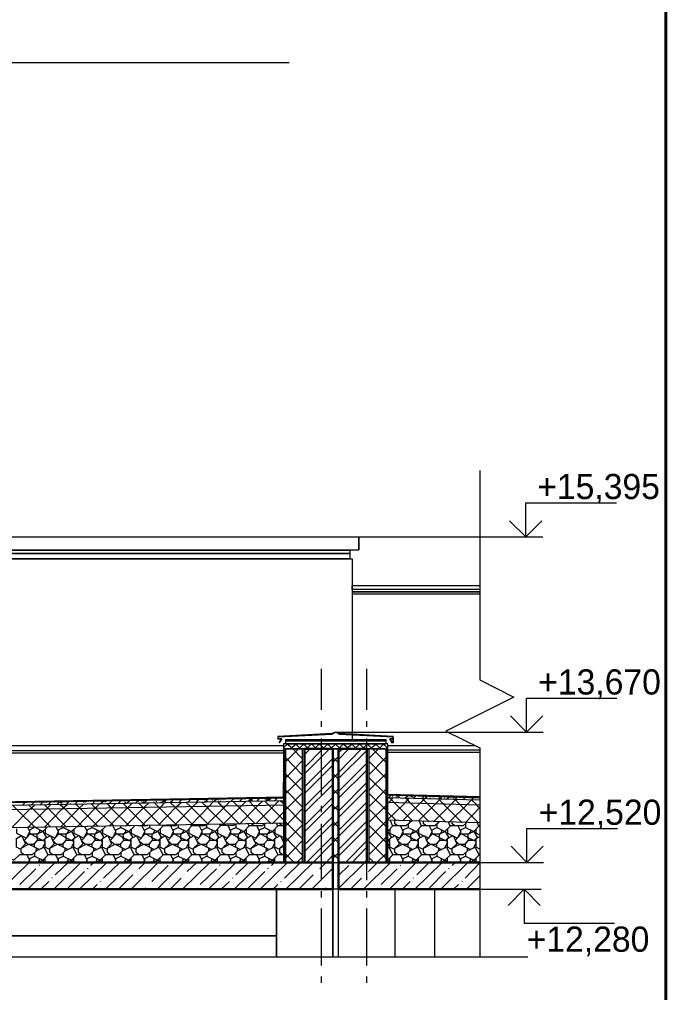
# Model space of a CAD drawing. Header units: millimetres. Extents: x 2294 to 908349, y -83289 to 219220.
# Drawn here: x 898331 to 904237, y 194500 to 203381 of the extents above; entities that cross this region are included whole.
import ezdxf

# ---------------------------------------------------------------- set-up
doc = ezdxf.new("R2010")
doc.units = ezdxf.units.MM
doc.layers.add('PDF _Геометрия', color=7, linetype='Continuous')
doc.layers.add('PDF _Текст', color=7, linetype='Continuous')

msp = doc.modelspace()

# ---------------------------------------------------------------- linework, layer by layer
at = {"layer": 'PDF _Геометрия', "lineweight": 40}
msp.add_lwpolyline([(904230, 218703.7), (904230, 158393.4), (819954.8, 158393.4), (819954.8, 218703.7)], close=True, dxfattribs=at)
at = {"layer": 'PDF _Геометрия', "lineweight": 9}
for points in [[(878638.8, 203057.8), (878568.9, 202987.9), (900793.9, 202987.9)], [(902971, 194821.8), (886249.7, 194821.8), (886096.7, 194511.4), (885786.3, 195132.2), (885628.9, 194821.8), (868588.5, 194821.8), (868588.5, 196990.1), (868278.2, 197147.5), (868898.9, 197453.5), (868588.5, 197610.8), (868588.5, 199779.1)], [(902533.8, 199263.3), (902533.8, 197352.9), (902844.2, 197195.5), (902223.4, 196885.2), (902533.8, 196732.2), (902533.8, 194821.8)], [(901038.7, 198660), (902704.3, 198660), (902953.5, 198660), (902953.5, 198970.4), (903779.7, 198970.4)], [(888789.6, 198660), (901427.8, 198660)], [(888789.6, 198542), (901427.8, 198542), (901427.8, 198660), (901427.8, 198542)], [(902796.1, 198660), (903106.5, 198660)], [(889204.9, 198537.6), (888789.6, 198537.6), (901344.8, 198537.6), (901344.8, 198507), (888789.6, 198507), (901344.8, 198507), (901344.8, 198458.9), (888789.6, 198458.9), (901366.6, 198458.9), (901366.6, 196854.6), (901366.6, 196806.5)], [(890756.8, 198537.6), (900759, 198537.6)], [(902533.8, 198179.1), (901366.6, 198179.1), (901366.6, 198214.1), (901926.2, 198214.1), (902533.8, 198214.1)], [(901366.6, 198179.1), (901366.6, 198157.3)], [(902533.8, 198135.4), (901366.6, 198135.4)], [(901086.8, 197081.9), (901086.8, 197453.5)], [(901502.1, 197081.9), (901502.1, 197453.5)], [(901218, 196876.4), (902512, 196876.4), (902957.9, 196876.4), (902957.9, 197186.8), (903784.1, 197186.8)], [(901086.8, 196924.5), (901086.8, 196977)], [(901502.1, 196924.5), (901502.1, 196977)], [(902800.5, 196876.4), (903110.9, 196876.4)], [(901677, 196797.7), (900759, 196797.7)], [(901677, 196793.4), (900759, 196793.4)], [(901086.8, 196303.7), (901086.8, 196819.6)], [(901742.6, 196832.7), (901742.6, 196815.2), (901742.6, 196780.2), (901742.6, 196837.1), (901366.6, 196854.6)], [(901502.1, 196303.7), (901502.1, 196819.6)], [(888789.6, 196754), (900741.5, 196754), (900741.5, 196723.4)], [(888789.6, 196710.3), (900741.5, 196710.3)], [(900759, 196723.4), (900759, 195687.3)], [(900912, 196723.4), (900912, 195687.3)], [(901524, 195687.3), (901524, 196723.4)], [(901677, 195687.3), (901677, 196723.4)], [(901685.7, 195687.3), (901685.7, 196723.4)], [(901690.1, 195687.3), (901690.1, 196723.4)], [(901694.5, 196723.4), (901694.5, 196754), (902494.5, 196754)], [(901694.5, 196714.7), (902533.8, 196714.7)], [(888789.6, 196688.4), (900741.5, 196688.4)], [(901694.5, 196692.8), (902533.8, 196692.8)], [(900741.5, 196281.9), (900741.5, 196417.4)], [(902533.8, 196286.3), (901685.7, 196308.1), (901685.7, 196303.7), (901685.7, 196277.5), (901685.7, 196233.8), (901685.7, 196072), (901685.7, 195687.3), (902533.8, 195687.3)], [(901086.8, 196146.4), (901086.8, 196203.2)], [(901502.1, 196146.4), (901502.1, 196203.2)], [(901086.8, 195525.6), (901086.8, 196041.4)], [(901502.1, 195525.6), (901502.1, 196041.4)], [(902280.3, 195687.3), (902800.5, 195687.3), (902962.2, 195687.3), (902962.2, 195997.7), (903788.5, 195997.7)], [(901191.7, 195687.3), (901191.7, 195442.5)], [(902804.9, 195687.3), (903115.2, 195687.3)], [(901244.2, 194821.8), (901244.2, 195442.5), (901191.7, 195442.5), (901191.7, 194821.8), (901191.7, 195481.9)], [(900675.9, 195442.5), (900675.9, 194821.8), (900675.9, 195018.5), (895045.3, 195018.5), (895045.3, 194821.8), (895045.3, 195442.5)], [(901086.8, 195368.2), (901086.8, 195425.1)], [(901760.1, 194821.8), (901760.1, 195442.5), (901244.2, 195442.5)], [(901502.1, 195368.2), (901502.1, 195425.1)], [(902122.9, 194821.8), (902122.9, 195442.5)], [(902275.9, 195442.5), (902765.5, 195442.5), (902936, 195442.5), (902936, 195132.2), (903762.2, 195132.2)], [(902783, 195442.5), (903093.4, 195442.5)], [(901086.8, 194747.5), (901086.8, 195267.7)], [(901502.1, 194747.5), (901502.1, 195267.7)], [(901086.8, 194590.1), (901086.8, 194646.9)], [(901502.1, 194590.1), (901502.1, 194646.9)]]:
    msp.add_lwpolyline(points, dxfattribs=at)
at = {"layer": 'PDF _Геометрия', "lineweight": 18}
for points in [[(902804.9, 198804.3), (902953.5, 198660), (903097.8, 198804.3)], [(902813.6, 197025), (902957.9, 196876.4), (903106.5, 197025)], [(902818, 195836), (902962.2, 195687.3), (903110.9, 195836)], [(903084.6, 195293.9), (902936, 195442.5), (902791.7, 195293.9)]]:
    msp.add_lwpolyline(points, dxfattribs=at)
at = {"layer": 'PDF _Геометрия', "lineweight": 9}
for points in [[(901366.6, 198157.3), (902533.8, 198157.3)], [(900759, 196771.5), (901677, 196771.5), (901677, 196793.4), (901677, 196797.7), (901677, 196806.5), (900759, 196806.5), (900759, 196797.7), (900759, 196793.4)], [(901733.8, 196789), (901733.8, 196784.6), (901742.6, 196780.2)], [(900741.5, 196723.4), (901694.5, 196723.4), (901694.5, 196771.5), (900741.5, 196771.5)], [(900933.8, 195687.3), (900933.8, 196723.4), (900912, 196723.4), (900759, 196723.4), (900745.8, 196723.4), (900741.5, 196723.4), (900741.5, 195687.3), (900745.8, 195687.3), (900759, 195687.3), (900912, 195687.3)], [(900745.8, 195687.3), (900745.8, 196723.4)], [(901244.2, 195687.3), (901244.2, 196723.4), (901191.7, 196723.4), (901191.7, 195687.3)], [(901694.5, 195687.3), (901694.5, 196723.4), (901690.1, 196723.4), (901685.7, 196723.4), (901677, 196723.4), (901524, 196723.4), (901502.1, 196723.4), (901502.1, 195687.3), (901524, 195687.3), (901677, 195687.3), (901685.7, 195687.3), (901690.1, 195687.3)], [(882459.6, 195687.3), (900759, 195687.3), (900759, 196045.8), (900759, 196211.9), (900759, 196251.3), (900759, 196277.5), (900759, 196281.9), (894774.3, 196181.3), (893213.6, 196155.1), (882459.6, 196155.1), (882459.6, 196150.7), (882459.6, 196124.5), (882459.6, 196080.8), (882459.6, 195919)], [(895045.3, 195018.5), (900675.9, 195018.5), (900675.9, 195442.5), (895045.3, 195442.5)]]:
    msp.add_lwpolyline(points, close=True, dxfattribs=at)
at = {"layer": 'PDF _Геометрия', "lineweight": 20}
for points in [[(900689, 196815.2), (900724, 196815.2), (900702.1, 196780.2), (900724, 196815.2), (900693.4, 196815.2), (900693.4, 196832.7), (901183, 196858.9), (901218, 196876.4), (901253, 196858.9), (901742.6, 196832.7), (901742.6, 196815.2), (901712, 196815.2), (901733.8, 196780.2), (901712, 196815.2), (901742.6, 196815.2), (901742.6, 196837.1), (901253, 196863.3), (901218, 196876.4), (901183, 196863.3), (900689, 196837.1)], [(894774.3, 196177), (900759, 196277.5), (894774.3, 196177), (893213.6, 196150.7), (882459.6, 196150.7), (893213.6, 196150.7)]]:
    msp.add_lwpolyline(points, close=True, dxfattribs=at)
at = {"layer": 'PDF _Геометрия', "color": 250, "lineweight": 9, "true_color": 0x1d1d1d}
for points in [[(900719.6, 196810.8), (900724, 196815.2)], [(900745.8, 196837.1), (900745.8, 196837.1)], [(900868.3, 196841.4), (900872.6, 196845.8)], [(900929.5, 196845.8), (900933.8, 196850.2)], [(901056.2, 196854.6), (901056.2, 196854.6)], [(901117.4, 196854.6), (901121.8, 196858.9)], [(901244.2, 196863.3), (901244.2, 196863.3)], [(901296.7, 196858.9), (901296.7, 196858.9)], [(901406, 196850.2), (901410.3, 196854.6)], [(901462.8, 196850.2), (901467.2, 196850.2)], [(901576.4, 196841.4), (901576.4, 196845.8)], [(901633.3, 196841.4), (901633.3, 196841.4)], [(901716.3, 196806.5), (901716.3, 196806.5)], [(901725.1, 196815.2), (901725.1, 196815.2)], [(901742.6, 196832.7), (901742.6, 196832.7)], [(900741.5, 196732.2), (900780.8, 196771.5)], [(900750.2, 196723.4), (900741.5, 196736.5)], [(900759, 196605.4), (900877, 196723.4), (900929.5, 196771.5)], [(900912, 196636), (900824.5, 196723.4), (900772.1, 196771.5)], [(900802.7, 196723.4), (900855.1, 196771.5)], [(900898.9, 196723.4), (900846.4, 196771.5)], [(900973.2, 196723.4), (900920.7, 196771.5)], [(900933.8, 196552.9), (901099.9, 196723.4)], [(900933.8, 196671), (900981.9, 196723.4)], [(900933.8, 196496.1), (901161.1, 196723.4)], [(900946.9, 196723.4), (900999.4, 196771.5)], [(901043.1, 196723.4), (900995, 196771.5)], [(901021.3, 196723.4), (901073.7, 196771.5)], [(901117.4, 196723.4), (901065, 196771.5)], [(901095.6, 196723.4), (901148, 196771.5)], [(901191.7, 196723.4), (901139.3, 196771.5)], [(901169.9, 196723.4), (901218, 196771.5)], [(901261.7, 196723.4), (901213.6, 196771.5)], [(901239.8, 196723.4), (901292.3, 196771.5)], [(901244.2, 196627.2), (901336, 196723.4), (901283.6, 196771.5)], [(901244.2, 196688.4), (901279.2, 196723.4)], [(901244.2, 196509.2), (901454, 196723.4)], [(901244.2, 196452.4), (901502.1, 196710.3)], [(901314.2, 196723.4), (901366.6, 196771.5)], [(901410.3, 196723.4), (901357.9, 196771.5)], [(901388.5, 196723.4), (901436.6, 196771.5)], [(901484.6, 196723.4), (901432.2, 196771.5)], [(901458.4, 196723.4), (901510.9, 196771.5)], [(901677, 196601), (901554.6, 196723.4), (901502.1, 196771.5)], [(901524, 196640.4), (901607, 196723.4), (901659.5, 196771.5)], [(901532.7, 196723.4), (901585.2, 196771.5)], [(901628.9, 196723.4), (901576.4, 196771.5)], [(901694.5, 196727.8), (901650.8, 196771.5)], [(901677, 196723.4), (901694.5, 196740.9)], [(900912, 196487.3), (900759, 196644.7)], [(900759, 196456.7), (900912, 196614.1)], [(900933.8, 196378.1), (901191.7, 196636)], [(901191.7, 196601), (901244.2, 196653.5)], [(901244.2, 196596.6), (901191.7, 196649.1)], [(901524, 196491.7), (901677, 196649.1)], [(901677, 196452.4), (901524, 196609.7)], [(900933.8, 196316.9), (901191.7, 196574.8)], [(901244.2, 196334.3), (901502.1, 196592.3)], [(901244.2, 196273.1), (901502.1, 196531.1)], [(900912, 196343.1), (900759, 196496.1)], [(900759, 196312.5), (900912, 196465.5)], [(900933.8, 196198.8), (901191.7, 196456.7)], [(901191.7, 196452.4), (901244.2, 196504.8)], [(901244.2, 196448), (901191.7, 196500.5)], [(901524, 196347.5), (901677, 196500.5)], [(901677, 196308.1), (901524, 196461.1)], [(900912, 196194.4), (900759, 196351.8)], [(900933.8, 196142), (901191.7, 196399.9)], [(901191.7, 196308.1), (901244.2, 196360.6)], [(901244.2, 196303.7), (901191.7, 196356.2)], [(901244.2, 196155.1), (901502.1, 196417.4)], [(901244.2, 196098.3), (901502.1, 196356.2)], [(901524, 196198.8), (901677, 196356.2)], [(899390.7, 196229.4), (899416.9, 196255.7)], [(899469.3, 196229.4), (899495.6, 196255.7)], [(899626.7, 196233.8), (899653, 196255.7)], [(899674.8, 196255.7), (899679.2, 196260)], [(899910.9, 196032.7), (899749.1, 196194.4), (899705.4, 196233.8), (899731.6, 196255.7)], [(899771, 196260), (899771, 196255.7)], [(899784.1, 196233.8), (899810.3, 196260)], [(899867.2, 196238.2), (899889, 196260)], [(899893.4, 196028.3), (900059.5, 196198.8), (900103.2, 196242.5), (900129.5, 196264.4)], [(899945.9, 196238.2), (899967.7, 196264.4)], [(900024.5, 196238.2), (900050.8, 196264.4)], [(900090.1, 196260), (900094.5, 196260)], [(900142.6, 196260), (900146.9, 196260)], [(900203.8, 196264.4), (900208.1, 196268.8)], [(900260.6, 196242.5), (900286.8, 196268.8)], [(900269.3, 196268.8), (900269.3, 196268.8)], [(900339.3, 196242.5), (900361.1, 196264.4)], [(900418, 196246.9), (900444.2, 196273.1)], [(900501, 196246.9), (900522.9, 196273.1)], [(900571, 196268.8), (900575.4, 196268.8)], [(900579.7, 196246.9), (900601.6, 196273.1)], [(900610.3, 196260), (900614.7, 196264.4)], [(900623.4, 196273.1), (900623.4, 196264.4), (900614.7, 196264.4), (900619.1, 196273.1)], [(900619.1, 196264.4), (900623.4, 196264.4)], [(900658.4, 196251.3), (900684.6, 196273.1)], [(900667.2, 196268.8), (900671.5, 196273.1)], [(900671.5, 196264.4), (900671.5, 196264.4)], [(900706.5, 196273.1), (900706.5, 196277.5)], [(900737.1, 196251.3), (900759, 196273.1)], [(900759, 196168.2), (900912, 196321.2)], [(900933.8, 196024), (901191.7, 196281.9)], [(901677, 196163.8), (901524, 196316.9)], [(901685.7, 196220.7), (901703.2, 196233.8), (901742.6, 196277.5)], [(901685.7, 196072), (901847.5, 196229.4), (901886.8, 196273.1)], [(901698.9, 196277.5), (901720.7, 196299.4)], [(901921.8, 196063.3), (901751.3, 196233.8), (901707.6, 196277.5)], [(901729.5, 196277.5), (901729.5, 196277.5)], [(901733.8, 196290.6), (901738.2, 196295)], [(901768.8, 196295), (901768.8, 196290.6)], [(901773.2, 196273.1), (901795, 196299.4)], [(901795, 196286.3), (901799.4, 196286.3)], [(901825.6, 196067.7), (901987.4, 196229.4), (902026.7, 196268.8)], [(901847.5, 196273.1), (901873.7, 196295)], [(902070.4, 196058.9), (901899.9, 196229.4), (901860.6, 196273.1)], [(901926.2, 196268.8), (901948, 196295)], [(901969.9, 196063.3), (902131.6, 196225.1), (902171, 196264.4)], [(902000.5, 196268.8), (902026.7, 196295)], [(902223.4, 196054.6), (902052.9, 196225.1), (902009.2, 196268.8)], [(902013.6, 196268.8), (902018, 196273.1)], [(902083.6, 196273.1), (902083.6, 196277.5)], [(902096.7, 196290.6), (902101, 196290.6)], [(902109.8, 196058.9), (902271.5, 196220.7), (902310.9, 196260), (902310.9, 196264.4), (902306.5, 196260), (902328.4, 196286.3)], [(902109.8, 196281.9), (902114.2, 196286.3)], [(902140.4, 196268.8), (902144.8, 196268.8)], [(902153.5, 196264.4), (902175.4, 196290.6)], [(902372.1, 196050.2), (902201.6, 196220.7), (902157.9, 196264.4)], [(902210.3, 196277.5), (902214.7, 196277.5)], [(902227.8, 196264.4), (902254, 196286.3)], [(902254, 196054.6), (902415.8, 196216.3), (902455.1, 196255.7), (902481.4, 196281.9)], [(902293.4, 196277.5), (902297.8, 196273.1)], [(902520.7, 196050.2), (902350.2, 196216.3), (902310.9, 196260)], [(902380.8, 196260), (902402.7, 196281.9)], [(902389.6, 196260), (902393.9, 196264.4)], [(902533.8, 196181.3), (902503.2, 196216.3), (902459.5, 196255.7)], [(902485.7, 196273.1), (902490.1, 196277.5)], [(902533.8, 196255.7), (902533.8, 196255.7)], [(898258.4, 196002.1), (898424.5, 196172.6), (898468.3, 196211.9)], [(898581.9, 196006.5), (898542.6, 195971.5), (898472.6, 196006.5), (898310.9, 196168.2), (898271.5, 196207.6)], [(898302.1, 195993.4), (898302.1, 195954), (898393.9, 195910.3), (898424.5, 195971.5), (898407.1, 196006.5), (898573.2, 196172.6), (898616.9, 196216.3)], [(898359, 196211.9), (898385.2, 196238.2)], [(898385.2, 196233.8), (898385.2, 196233.8)], [(898616.9, 196010.8), (898455.1, 196172.6), (898415.8, 196211.9)], [(898437.7, 196211.9), (898463.9, 196238.2)], [(898455.1, 196211.9), (898459.5, 196211.9)], [(898516.3, 196211.9), (898542.6, 196238.2)], [(898551.3, 196225.1), (898551.3, 196225.1)], [(898555.7, 196006.5), (898721.8, 196177), (898765.5, 196216.3)], [(898761.2, 196010.8), (898599.4, 196172.6), (898555.7, 196216.3)], [(898599.4, 196216.3), (898621.3, 196242.5)], [(898643.1, 196238.2), (898647.5, 196238.2)], [(898665, 196225.1), (898665, 196225.1)], [(898678.1, 196216.3), (898700, 196242.5)], [(898905.4, 196015.2), (898743.7, 196177), (898700, 196216.3)], [(898704.3, 196010.8), (898870.4, 196177), (898914.2, 196220.7)], [(898761.2, 196220.7), (898783, 196242.5)], [(898769.9, 196242.5), (898774.3, 196242.5)], [(898796.1, 196225.1), (898800.5, 196225.1)], [(898835.5, 196220.7), (898861.7, 196242.5)], [(899049.7, 196015.2), (898887.9, 196177), (898844.2, 196220.7)], [(898853, 196010.8), (899019.1, 196181.3), (899062.8, 196225.1)], [(898914.2, 196238.2), (898918.5, 196238.2)], [(898914.2, 196220.7), (898914.2, 196220.7)], [(898927.3, 196233.8), (898931.6, 196238.2)], [(898957.9, 196242.5), (898962.2, 196246.9)], [(898979.7, 196220.7), (898979.7, 196220.7)], [(898979.7, 196220.7), (898979.7, 196220.7)], [(899193.9, 196019.6), (899027.8, 196181.3), (898988.5, 196220.7)], [(898992.8, 196220.7), (899019.1, 196246.9)], [(899001.6, 196015.2), (899167.7, 196181.3), (899211.4, 196225.1)], [(899019.1, 196229.4), (899019.1, 196229.4)], [(899071.5, 196225.1), (899097.8, 196246.9)], [(899110.9, 196238.2), (899115.3, 196242.5)], [(899333.8, 196019.6), (899172.1, 196181.3), (899132.7, 196225.1)], [(899150.2, 196225.1), (899176.5, 196251.3)], [(899150.2, 196019.6), (899316.3, 196185.7), (899478.1, 196024)], [(899233.3, 196225.1), (899255.1, 196251.3)], [(899277, 196225.1), (899316.3, 196185.7), (899360.1, 196229.4)], [(899285.7, 196225.1), (899298.9, 196238.2), (899298.9, 196225.1)], [(899298.9, 196019.6), (899465, 196190.1), (899508.7, 196229.4)], [(899312, 196225.1), (899333.8, 196251.3)], [(899320.7, 196251.3), (899325.1, 196246.9)], [(899351.3, 195993.4), (899351.3, 195954), (899443.1, 195910.3), (899473.7, 195971.5), (899447.5, 196024), (899613.6, 196190.1), (899657.3, 196233.8)], [(899373.2, 196233.8), (899377.5, 196233.8)], [(899403.8, 196246.9), (899408.1, 196242.5)], [(899416.9, 196246.9), (899421.3, 196246.9)], [(899622.4, 196024), (899460.6, 196190.1), (899421.3, 196229.4)], [(899443.1, 196242.5), (899447.5, 196242.5)], [(899486.8, 196229.4), (899486.8, 196229.4)], [(899517.4, 196242.5), (899517.4, 196242.5)], [(899517.4, 196024), (899517.4, 196006.5), (899591.8, 195971.5), (899644.2, 196024), (899762.2, 196024), (899766.6, 196028.3), (899604.9, 196190.1), (899565.5, 196229.4)], [(899556.8, 196242.5), (899561.2, 196242.5)], [(899578.6, 196242.5), (899583, 196246.9)], [(899596.1, 196024), (899762.2, 196194.4), (899806, 196233.8)], [(899613.6, 196238.2), (899618, 196238.2)], [(899661.7, 196242.5), (899666.1, 196238.2)], [(899714.2, 196233.8), (899714.2, 196233.8)], [(899744.8, 196028.3), (899910.9, 196194.4), (899954.6, 196238.2)], [(900055.1, 196032.7), (899893.4, 196194.4), (899849.7, 196238.2)], [(899976.5, 196246.9), (899976.5, 196246.9)], [(900199.4, 196037.1), (900033.3, 196198.8), (899993.9, 196238.2)], [(900020.2, 196251.3), (900024.5, 196251.3)], [(900299.9, 196037.1), (900286.8, 196024), (900168.8, 196024), (900116.3, 195971.5), (900042, 196006.5), (900042, 196032.7), (900208.1, 196198.8), (900251.9, 196242.5)], [(900046.4, 196246.9), (900050.8, 196246.9)], [(900138.2, 196242.5), (900177.5, 196198.8), (900339.3, 196037.1), (900505.4, 196207.6), (900549.1, 196246.9)], [(900160.1, 196251.3), (900164.4, 196246.9)], [(900190.7, 196251.3), (900190.7, 196251.3)], [(900203.8, 196024), (900190.7, 196037.1), (900356.8, 196203.2), (900400.5, 196246.9)], [(900483.6, 196041.4), (900321.8, 196203.2), (900282.5, 196242.5)], [(900627.8, 196041.4), (900466.1, 196203.2), (900426.7, 196246.9)], [(900487.9, 196041.4), (900654, 196207.6), (900697.8, 196251.3)], [(900505.4, 196251.3), (900509.8, 196251.3)], [(900518.5, 196251.3), (900518.5, 196251.3)], [(900912, 195905.9), (900759, 196058.9), (900610.3, 196207.6), (900571, 196246.9)], [(900636.6, 196041.4), (900759, 196163.8)], [(900759, 196207.6), (900754.6, 196211.9), (900710.9, 196251.3)], [(900912, 196050.2), (900759, 196203.2)], [(900759, 196019.6), (900912, 196177)], [(900763.3, 195442.5), (901012.5, 195687.3), (901191.7, 195871), (901244.2, 195923.4), (901502.1, 196181.3)], [(900933.8, 195967.1), (901191.7, 196225.1)], [(901191.7, 196163.8), (901244.2, 196211.9)], [(901244.2, 196159.5), (901191.7, 196207.6)], [(901244.2, 195980.2), (901502.1, 196238.2)], [(901524, 196054.6), (901677, 196207.6)], [(901677, 196015.2), (901524, 196172.6)], [(902398.3, 196050.2), (902533.8, 196190.1)], [(900933.8, 195849.1), (901191.7, 196107)], [(901773.2, 196067.7), (901685.7, 196150.7)], [(898512, 195984.6), (898512, 195967.1), (898494.5, 195945.3), (898433.3, 195945.3), (898424.5, 195954), (898424.5, 195984.6), (898463.9, 196006.5)], [(898564.4, 195993.4), (898564.4, 195954), (898656.2, 195910.3), (898686.8, 195971.5), (898665, 196010.8)], [(898774.3, 195984.6), (898774.3, 195967.1), (898756.8, 195945.3), (898695.6, 195945.3), (898686.8, 195954), (898686.8, 195984.6), (898730.6, 196006.5), (898730.6, 196010.8)], [(898730.6, 196006.5), (898804.9, 195971.5), (898848.6, 196010.8)], [(898826.7, 195993.4), (898826.7, 195954), (898918.5, 195910.3), (898949.1, 195971.5), (898927.3, 196015.2)], [(899036.6, 195984.6), (899036.6, 195967.1), (899019.1, 195945.3), (898957.9, 195945.3), (898949.1, 195954), (898949.1, 195984.6), (898992.8, 196006.5), (898992.8, 196015.2)], [(898992.8, 196006.5), (899067.2, 195971.5), (899115.3, 196015.2)], [(899089, 195993.4), (899089, 195954), (899180.8, 195910.3), (899211.4, 195971.5), (899185.2, 196019.6)], [(899298.9, 195984.6), (899298.9, 195967.1), (899281.4, 195945.3), (899220.2, 195945.3), (899211.4, 195954), (899211.4, 195984.6), (899255.1, 196006.5), (899255.1, 196019.6)], [(899255.1, 196006.5), (899329.5, 195971.5), (899381.9, 196019.6)], [(899377.5, 196019.6), (899377.5, 196019.6)], [(899412.5, 196024), (899499.9, 196024)], [(899416.9, 196024), (899416.9, 196024)], [(899561.2, 195984.6), (899561.2, 195967.1), (899543.7, 195945.3), (899482.5, 195945.3), (899473.7, 195954), (899473.7, 195984.6), (899517.4, 196006.5)], [(899499.9, 196024), (899499.9, 196024)], [(899613.6, 195993.4), (899613.6, 195954), (899705.4, 195910.3), (899736, 195971.5), (899709.8, 196024)], [(899639.8, 196019.6), (899639.8, 196024)], [(899679.2, 196024), (899674.8, 196028.3)], [(899823.4, 195984.6), (899823.4, 195967.1), (899806, 195945.3), (899744.8, 195945.3), (899736, 195954), (899736, 195984.6), (899779.7, 196006.5)], [(899779.7, 196028.3), (899779.7, 196006.5), (899854, 195971.5), (899906.5, 196024), (900024.5, 196024), (900033.3, 196032.7)], [(899875.9, 195993.4), (899875.9, 195954), (899967.7, 195910.3), (899998.3, 195971.5), (899972.1, 196024)], [(899902.1, 196019.6), (899897.8, 196028.3)], [(899941.5, 196024), (899932.7, 196032.7)], [(900085.7, 195984.6), (900085.7, 195967.1), (900068.3, 195945.3), (900007.1, 195945.3), (899998.3, 195954), (899998.3, 195984.6), (900042, 196006.5)], [(900138.2, 195993.4), (900138.2, 195954), (900230, 195910.3), (900260.6, 195971.5), (900234.4, 196024)], [(900164.4, 196019.6), (900160.1, 196032.7)], [(900348, 195984.6), (900348, 195967.1), (900330.5, 195945.3), (900269.3, 195945.3), (900260.6, 195954), (900260.6, 195984.6), (900304.3, 196006.5)], [(900304.3, 196037.1), (900304.3, 196006.5), (900378.6, 195971.5), (900431.1, 196024), (900549.1, 196024), (900566.6, 196041.4), (900566.6, 196006.5), (900640.9, 195971.5), (900693.4, 196024), (900759, 196024)], [(900400.5, 195993.4), (900400.5, 195954), (900492.3, 195910.3), (900522.9, 195971.5), (900496.7, 196024)], [(900426.7, 196019.6), (900418, 196037.1)], [(900466.1, 196024), (900448.6, 196041.4)], [(900610.3, 195984.6), (900610.3, 195967.1), (900592.8, 195945.3), (900531.6, 195945.3), (900522.9, 195954), (900522.9, 195984.6), (900566.6, 196006.5)], [(900662.8, 195993.4), (900662.8, 195954), (900754.6, 195910.3), (900759, 195919)], [(900689, 196019.6), (900680.3, 196041.4)], [(900728.4, 196024), (900706.5, 196041.4), (900706.5, 196045.8)], [(900759, 195875.3), (900912, 196028.3)], [(900933.8, 195787.9), (901191.7, 196045.8)], [(901191.7, 196015.2), (901244.2, 196067.7)], [(901244.2, 196010.8), (901191.7, 196063.3)], [(901244.2, 195805.4), (901502.1, 196063.3)], [(901244.2, 195744.2), (901502.1, 196002.1)], [(901524, 195910.3), (901677, 196063.3)], [(901677, 195871), (901524, 196024)], [(901690.1, 195822.9), (901712, 195866.6), (901703.2, 195888.4), (901685.7, 195888.4), (901694.5, 195888.4), (901725.1, 195919), (901694.5, 195971.5), (901685.7, 195971.5), (901690.1, 195971.5), (901742.6, 196024), (901860.6, 196024), (901895.6, 196054.6), (901895.6, 196063.3)], [(901712, 195993.4), (901712, 195954), (901803.8, 195910.3), (901834.4, 195971.5), (901808.1, 196024)], [(901738.2, 196019.6), (901716.3, 196067.7)], [(901777.5, 196024), (901755.7, 196041.4), (901755.7, 196067.7)], [(901921.8, 195984.6), (901921.8, 195967.1), (901904.3, 195945.3), (901843.1, 195945.3), (901834.4, 195954), (901834.4, 195984.6), (901878.1, 196006.5)], [(901878.1, 196041.4), (901878.1, 196006.5), (901952.4, 195971.5), (902004.9, 196024), (902122.9, 196024), (902157.9, 196054.6), (902157.9, 196058.9)], [(901891.2, 196054.6), (901913.1, 196063.3)], [(901974.3, 195993.4), (901974.3, 195954), (902066.1, 195910.3), (902096.7, 195971.5), (902070.4, 196024)], [(902000.5, 196019.6), (901983, 196063.3)], [(902039.8, 196024), (902018, 196041.4), (902018, 196063.3)], [(902184.1, 195984.6), (902184.1, 195967.1), (902166.6, 195945.3), (902105.4, 195945.3), (902096.7, 195954), (902096.7, 195984.6), (902140.4, 196006.5)], [(902140.4, 196041.4), (902140.4, 196006.5), (902214.7, 195971.5), (902267.2, 196024), (902385.2, 196024), (902411.4, 196050.2)], [(902153.5, 196054.6), (902162.2, 196058.9)], [(902236.6, 195993.4), (902236.6, 195954), (902328.4, 195910.3), (902359, 195971.5), (902332.7, 196024)], [(902262.8, 196019.6), (902245.3, 196054.6)], [(902302.1, 196024), (902280.3, 196041.4), (902280.3, 196054.6)], [(902446.4, 195984.6), (902446.4, 195967.1), (902428.9, 195945.3), (902367.7, 195945.3), (902359, 195954), (902359, 195984.6), (902402.7, 196006.5)], [(902402.7, 196041.4), (902402.7, 196006.5), (902477, 195971.5), (902529.5, 196024), (902533.8, 196024)], [(902533.8, 195936.5), (902498.8, 195954), (902498.8, 195993.4)], [(902525.1, 196019.6), (902512, 196050.2)], [(899438.7, 195857.8), (899386.3, 195809.8), (899351.3, 195827.2), (899351.3, 195905.9), (899399.4, 195932.2), (899434.4, 195857.8)], [(900759, 195866.6), (900732.7, 195888.4), (900759, 195914.7), (900912, 195757.3)], [(900951.3, 195687.3), (901191.7, 195927.8)], [(901244.2, 195866.6), (901191.7, 195919)], [(901524, 195761.7), (901677, 195919)], [(902533.8, 195809.8), (902498.8, 195827.2), (902498.8, 195905.9), (902533.8, 195923.4)], [(898206, 195779.2), (898206, 195744.2), (898280.3, 195709.2), (898332.7, 195761.7), (898450.8, 195761.7), (898485.7, 195792.3), (898485.7, 195822.9)], [(898367.7, 195761.7), (898345.9, 195779.2), (898345.9, 195818.5), (898415.8, 195853.5), (898512, 195805.4)], [(898468.3, 195827.2), (898468.3, 195862.2)], [(898468.3, 195779.2), (898468.3, 195744.2), (898542.6, 195709.2), (898595, 195761.7), (898713.1, 195761.7), (898748, 195792.3), (898748, 195822.9)], [(898481.4, 195792.3), (898555.7, 195827.2), (898590.7, 195757.3)], [(898542.6, 195822.9), (898564.4, 195866.6), (898555.7, 195888.4), (898494.5, 195888.4)], [(898630, 195761.7), (898608.1, 195779.2), (898608.1, 195818.5), (898678.1, 195853.5), (898774.3, 195805.4)], [(898730.6, 195827.2), (898730.6, 195862.2)], [(898730.6, 195779.2), (898730.6, 195744.2), (898804.9, 195709.2), (898857.3, 195761.7), (898975.4, 195761.7), (899010.3, 195792.3), (899010.3, 195822.9)], [(898743.7, 195792.3), (898818, 195827.2), (898853, 195757.3)], [(898804.9, 195822.9), (898826.7, 195866.6), (898818, 195888.4), (898756.8, 195888.4)], [(898892.3, 195761.7), (898870.4, 195779.2), (898870.4, 195818.5), (898940.4, 195853.5), (899036.6, 195805.4)], [(898992.8, 195827.2), (898992.8, 195862.2)], [(898992.8, 195779.2), (898992.8, 195744.2), (899067.2, 195709.2), (899119.6, 195761.7), (899237.7, 195761.7), (899272.6, 195792.3), (899272.6, 195822.9)], [(899006, 195792.3), (899080.3, 195827.2), (899115.3, 195757.3)], [(899067.2, 195822.9), (899089, 195866.6), (899080.3, 195888.4), (899019.1, 195888.4)], [(899154.6, 195761.7), (899132.7, 195779.2), (899132.7, 195818.5), (899202.7, 195853.5), (899298.9, 195805.4)], [(899255.1, 195827.2), (899255.1, 195862.2)], [(899255.1, 195779.2), (899255.1, 195744.2), (899329.5, 195709.2), (899381.9, 195761.7), (899499.9, 195761.7), (899534.9, 195792.3), (899534.9, 195822.9)], [(899268.3, 195792.3), (899342.6, 195827.2), (899377.5, 195757.3)], [(899329.5, 195822.9), (899351.3, 195866.6), (899342.6, 195888.4), (899281.4, 195888.4)], [(899416.9, 195761.7), (899395, 195779.2), (899395, 195818.5), (899465, 195853.5), (899561.2, 195805.4)], [(899517.4, 195827.2), (899517.4, 195862.2)], [(899517.4, 195779.2), (899517.4, 195744.2), (899591.8, 195709.2), (899644.2, 195761.7), (899762.2, 195761.7), (899797.2, 195792.3), (899797.2, 195822.9)], [(899530.6, 195792.3), (899604.9, 195827.2), (899639.8, 195757.3)], [(899591.8, 195822.9), (899613.6, 195866.6), (899604.9, 195888.4), (899543.7, 195888.4)], [(899679.2, 195761.7), (899657.3, 195779.2), (899657.3, 195818.5), (899727.3, 195853.5), (899823.4, 195805.4)], [(899779.7, 195827.2), (899779.7, 195862.2)], [(899779.7, 195779.2), (899779.7, 195744.2), (899854, 195709.2), (899906.5, 195761.7), (900024.5, 195761.7), (900059.5, 195792.3), (900059.5, 195822.9)], [(899792.8, 195792.3), (899867.2, 195827.2), (899902.1, 195757.3)], [(899854, 195822.9), (899875.9, 195866.6), (899867.2, 195888.4), (899806, 195888.4)], [(899941.5, 195761.7), (899919.6, 195779.2), (899919.6, 195818.5), (899989.6, 195853.5), (900085.7, 195805.4)], [(900042, 195827.2), (900042, 195862.2)], [(900042, 195779.2), (900042, 195744.2), (900116.3, 195709.2), (900168.8, 195761.7), (900286.8, 195761.7), (900321.8, 195792.3), (900321.8, 195822.9)], [(900055.1, 195792.3), (900129.5, 195827.2), (900164.4, 195757.3)], [(900116.3, 195822.9), (900138.2, 195866.6), (900129.5, 195888.4), (900068.3, 195888.4)], [(900203.8, 195761.7), (900181.9, 195779.2), (900181.9, 195818.5), (900251.9, 195853.5), (900348, 195805.4)], [(900304.3, 195827.2), (900304.3, 195862.2)], [(900304.3, 195779.2), (900304.3, 195744.2), (900378.6, 195709.2), (900431.1, 195761.7), (900549.1, 195761.7), (900584.1, 195792.3), (900584.1, 195822.9)], [(900317.4, 195792.3), (900391.8, 195827.2), (900426.7, 195757.3)], [(900378.6, 195822.9), (900400.5, 195866.6), (900391.8, 195888.4), (900330.5, 195888.4)], [(900466.1, 195761.7), (900444.2, 195779.2), (900444.2, 195818.5), (900514.2, 195853.5), (900610.3, 195805.4)], [(900566.6, 195827.2), (900566.6, 195862.2)], [(900579.7, 195792.3), (900654, 195827.2), (900689, 195757.3)], [(900640.9, 195822.9), (900662.8, 195866.6), (900654, 195888.4), (900592.8, 195888.4)], [(900728.4, 195761.7), (900706.5, 195779.2), (900706.5, 195818.5), (900759, 195844.7)], [(900759, 195726.7), (900912, 195884.1)], [(901305.4, 195687.3), (901502.1, 195884.1)], [(901366.6, 195687.3), (901502.1, 195827.2)], [(901677, 195722.3), (901524, 195879.7)], [(901685.7, 195818.5), (901703.2, 195827.2), (901738.2, 195757.3)], [(901707.6, 195687.3), (901694.5, 195709.2), (901685.7, 195709.2), (901690.1, 195709.2), (901742.6, 195761.7), (901860.6, 195761.7), (901895.6, 195792.3), (901895.6, 195822.9)], [(901777.5, 195761.7), (901755.7, 195779.2), (901755.7, 195818.5), (901825.6, 195853.5), (901921.8, 195805.4)], [(901878.1, 195827.2), (901878.1, 195862.2)], [(901878.1, 195779.2), (901878.1, 195744.2), (901952.4, 195709.2), (902004.9, 195761.7), (902122.9, 195761.7), (902157.9, 195792.3), (902157.9, 195822.9)], [(901891.2, 195792.3), (901965.5, 195827.2), (902000.5, 195757.3)], [(901952.4, 195822.9), (901974.3, 195866.6), (901965.5, 195888.4), (901904.3, 195888.4)], [(902039.8, 195761.7), (902018, 195779.2), (902018, 195818.5), (902087.9, 195853.5), (902184.1, 195805.4)], [(902140.4, 195827.2), (902140.4, 195862.2)], [(902140.4, 195779.2), (902140.4, 195744.2), (902214.7, 195709.2), (902267.2, 195761.7), (902385.2, 195761.7), (902420.2, 195792.3), (902420.2, 195822.9)], [(902153.5, 195792.3), (902227.8, 195827.2), (902262.8, 195757.3)], [(902214.7, 195822.9), (902236.6, 195866.6), (902227.8, 195888.4), (902166.6, 195888.4)], [(902302.1, 195761.7), (902280.3, 195779.2), (902280.3, 195818.5), (902350.2, 195853.5), (902446.4, 195805.4)], [(902402.7, 195827.2), (902402.7, 195862.2)], [(902415.8, 195792.3), (902490.1, 195827.2), (902525.1, 195757.3)], [(902477, 195822.9), (902498.8, 195866.6), (902490.1, 195888.4), (902428.9, 195888.4)], [(898411.4, 195687.3), (898424.5, 195709.2), (898398.3, 195761.7)], [(898428.9, 195687.3), (898424.5, 195691.7), (898424.5, 195722.3), (898468.3, 195744.2)], [(898498.9, 195687.3), (898512, 195704.8), (898512, 195722.3)], [(898573.2, 195687.3), (898564.4, 195691.7), (898564.4, 195731.1)], [(898673.7, 195687.3), (898686.8, 195709.2), (898660.6, 195761.7)], [(898691.2, 195687.3), (898686.8, 195691.7), (898686.8, 195722.3), (898730.6, 195744.2)], [(898761.2, 195687.3), (898774.3, 195704.8), (898774.3, 195722.3)], [(898835.5, 195687.3), (898826.7, 195691.7), (898826.7, 195731.1)], [(898936, 195687.3), (898949.1, 195709.2), (898922.9, 195761.7)], [(898953.5, 195687.3), (898949.1, 195691.7), (898949.1, 195722.3), (898992.8, 195744.2)], [(899023.4, 195687.3), (899036.6, 195704.8), (899036.6, 195722.3)], [(899097.8, 195687.3), (899089, 195691.7), (899089, 195731.1)], [(899198.3, 195687.3), (899211.4, 195709.2), (899185.2, 195761.7)], [(899215.8, 195687.3), (899211.4, 195691.7), (899211.4, 195722.3), (899255.1, 195744.2)], [(899285.7, 195687.3), (899298.9, 195704.8), (899298.9, 195722.3)], [(899360.1, 195687.3), (899351.3, 195691.7), (899351.3, 195731.1)], [(899421.3, 195630.5), (899478.1, 195687.3), (899473.7, 195691.7), (899473.7, 195722.3), (899517.4, 195744.2)], [(899460.6, 195687.3), (899473.7, 195709.2), (899447.5, 195761.7)], [(899548, 195687.3), (899561.2, 195704.8), (899561.2, 195722.3)], [(899622.4, 195687.3), (899613.6, 195691.7), (899613.6, 195731.1)], [(899722.9, 195687.3), (899736, 195709.2), (899709.8, 195761.7)], [(899740.4, 195687.3), (899736, 195691.7), (899736, 195722.3), (899779.7, 195744.2)], [(899810.3, 195687.3), (899823.4, 195704.8), (899823.4, 195722.3)], [(899884.6, 195687.3), (899875.9, 195691.7), (899875.9, 195731.1)], [(899985.2, 195687.3), (899998.3, 195709.2), (899972.1, 195761.7)], [(900002.7, 195687.3), (899998.3, 195691.7), (899998.3, 195722.3), (900042, 195744.2)], [(900072.6, 195687.3), (900085.7, 195704.8), (900085.7, 195722.3)], [(900146.9, 195687.3), (900138.2, 195691.7), (900138.2, 195731.1)], [(900247.5, 195687.3), (900260.6, 195709.2), (900234.4, 195761.7)], [(900265, 195687.3), (900260.6, 195691.7), (900260.6, 195722.3), (900304.3, 195744.2)], [(900334.9, 195687.3), (900348, 195704.8), (900348, 195722.3)], [(900409.2, 195687.3), (900400.5, 195691.7), (900400.5, 195731.1)], [(900509.8, 195687.3), (900522.9, 195709.2), (900496.7, 195761.7)], [(900527.3, 195687.3), (900522.9, 195691.7), (900522.9, 195722.3), (900566.6, 195744.2)], [(900566.6, 195779.2), (900566.6, 195744.2), (900640.9, 195709.2), (900693.4, 195761.7), (900759, 195761.7)], [(900597.2, 195687.3), (900610.3, 195704.8), (900610.3, 195722.3)], [(900671.5, 195687.3), (900662.8, 195691.7), (900662.8, 195731.1)], [(900837.7, 195687.3), (900759, 195766)], [(900863.9, 195687.3), (900912, 195735.4)], [(901073.7, 195630.5), (901130.5, 195687.3), (901191.7, 195752.9)], [(901191.7, 195722.3), (901244.2, 195774.8)], [(901244.2, 195717.9), (901191.7, 195770.4)], [(901567.7, 195687.3), (901524, 195731.1)], [(901593.9, 195687.3), (901677, 195770.4)], [(901720.7, 195687.3), (901712, 195691.7), (901712, 195731.1)], [(901821.3, 195687.3), (901834.4, 195709.2), (901808.1, 195761.7)], [(901838.7, 195687.3), (901834.4, 195691.7), (901834.4, 195722.3), (901878.1, 195744.2)], [(901908.7, 195687.3), (901921.8, 195704.8), (901921.8, 195722.3)], [(901983, 195687.3), (901974.3, 195691.7), (901974.3, 195731.1)], [(902083.6, 195687.3), (902096.7, 195709.2), (902070.4, 195761.7)], [(902101, 195687.3), (902096.7, 195691.7), (902096.7, 195722.3), (902140.4, 195744.2)], [(902171, 195687.3), (902184.1, 195704.8), (902184.1, 195722.3)], [(902245.3, 195687.3), (902236.6, 195691.7), (902236.6, 195731.1)], [(902345.8, 195687.3), (902359, 195709.2), (902332.7, 195761.7)], [(902363.3, 195687.3), (902359, 195691.7), (902359, 195722.3), (902402.7, 195744.2)], [(902402.7, 195779.2), (902402.7, 195744.2), (902477, 195709.2), (902529.5, 195761.7), (902533.8, 195761.7)], [(902433.3, 195687.3), (902446.4, 195704.8), (902446.4, 195722.3)], [(902507.6, 195687.3), (902498.8, 195691.7), (902498.8, 195731.1)], [(898171, 195442.5), (898420.2, 195687.3)], [(898332.7, 195486.3), (898481.4, 195630.5)], [(898407.1, 195442.5), (898656.2, 195687.3)], [(898560.1, 195687.3), (898546.9, 195709.2), (898503.2, 195687.3)], [(898512, 195661.1), (898512, 195665.5)], [(898643.1, 195442.5), (898892.3, 195687.3)], [(898656.2, 195573.7), (898774.3, 195687.3)], [(898822.4, 195687.3), (898809.2, 195709.2), (898765.5, 195687.3)], [(898879.2, 195442.5), (899128.4, 195687.3)], [(898953.5, 195630.5), (898953.5, 195634.9)], [(898979.7, 195661.1), (899010.3, 195687.3)], [(899084.7, 195687.3), (899071.5, 195709.2), (899027.8, 195687.3)], [(899097.8, 195543.1), (899246.4, 195687.3)], [(899115.3, 195442.5), (899364.4, 195687.3)], [(899346.9, 195687.3), (899333.8, 195709.2), (899290.1, 195687.3)], [(899351.3, 195442.5), (899596.1, 195687.3)], [(899539.3, 195512.5), (899687.9, 195661.1)], [(899609.2, 195687.3), (899596.1, 195709.2), (899552.4, 195687.3)], [(899587.4, 195442.5), (899832.2, 195687.3)], [(899871.5, 195687.3), (899858.4, 195709.2), (899814.7, 195687.3)], [(899819.1, 195442.5), (900068.3, 195687.3)], [(899862.8, 195604.3), (899950.2, 195687.3)], [(899980.8, 195486.3), (900129.5, 195630.5)], [(900055.1, 195442.5), (900304.3, 195687.3)], [(900133.8, 195687.3), (900120.7, 195709.2), (900077, 195687.3)], [(900160.1, 195661.1), (900160.1, 195665.5)], [(900291.2, 195442.5), (900540.4, 195687.3)], [(900304.3, 195573.7), (900422.4, 195687.3)], [(900396.1, 195687.3), (900383, 195709.2), (900339.3, 195687.3)], [(900527.3, 195442.5), (900776.4, 195687.3)], [(900632.2, 195661.1), (900658.4, 195687.3), (900645.3, 195709.2), (900601.6, 195687.3)], [(900601.6, 195630.5), (900601.6, 195634.9)], [(900750.2, 195543.1), (900894.5, 195687.3)], [(900999.4, 195442.5), (901191.7, 195634.9)], [(901187.4, 195687.3), (901191.7, 195691.7)], [(901244.2, 195451.3), (901484.6, 195687.3), (901502.1, 195709.2)], [(901244.2, 195687.3), (901248.6, 195687.3)], [(901244.2, 195569.3), (901336, 195661.1)], [(901471.5, 195442.5), (901716.3, 195687.3)], [(901515.2, 195604.3), (901598.3, 195687.3)], [(901633.3, 195486.3), (901777.5, 195630.5)], [(901707.6, 195442.5), (901952.4, 195687.3)], [(901808.1, 195661.1), (901812.5, 195665.5)], [(901969.9, 195687.3), (901956.8, 195709.2), (901913.1, 195687.3)], [(901939.3, 195442.5), (902188.5, 195687.3)], [(901956.8, 195573.7), (902070.4, 195687.3)], [(902232.2, 195687.3), (902219.1, 195709.2), (902175.4, 195687.3)], [(902175.4, 195442.5), (902424.5, 195687.3)], [(902249.7, 195630.5), (902254, 195634.9)], [(902280.3, 195661.1), (902306.5, 195687.3)], [(902398.3, 195543.1), (902533.8, 195683)], [(902494.5, 195687.3), (902481.4, 195709.2), (902437.6, 195687.3)], [(898630, 195543.1), (898630, 195547.5)], [(898774.3, 195455.7), (898922.9, 195604.3)], [(899233.3, 195442.5), (899364.4, 195573.7)], [(899395, 195604.3), (899395, 195604.3)], [(899705.4, 195442.5), (899806, 195543.1)], [(899836.6, 195573.7), (899836.6, 195573.7)], [(900278.1, 195543.1), (900278.1, 195547.5)], [(900422.4, 195455.7), (900571, 195604.3)], [(900881.4, 195442.5), (901012.5, 195573.7)], [(901043.1, 195604.3), (901043.1, 195604.3)], [(901353.5, 195442.5), (901454, 195543.1)], [(901484.6, 195573.7), (901484.6, 195573.7)], [(901926.2, 195543.1), (901926.2, 195547.5)], [(902074.8, 195455.7), (902219.1, 195604.3)], [(902411.4, 195442.5), (902533.8, 195564.9)], [(898525.1, 195442.5), (898599.4, 195512.5)], [(898997.2, 195442.5), (899040.9, 195486.3)], [(899071.5, 195512.5), (899071.5, 195516.9)], [(899469.3, 195442.5), (899482.5, 195455.7)], [(899513.1, 195486.3), (899513.1, 195486.3)], [(899954.6, 195455.7), (899954.6, 195455.7)], [(900173.2, 195442.5), (900247.5, 195512.5)], [(900645.3, 195442.5), (900689, 195486.3)], [(900719.6, 195512.5), (900719.6, 195516.9)], [(901117.4, 195442.5), (901130.5, 195455.7)], [(901161.1, 195486.3), (901161.1, 195486.3)], [(901191.7, 195512.5), (901191.7, 195516.9)], [(901602.7, 195455.7), (901602.7, 195455.7)], [(901825.6, 195442.5), (901895.6, 195512.5)], [(902293.4, 195442.5), (902337.1, 195486.3)], [(902367.7, 195512.5), (902372.1, 195516.9)], [(902529.5, 195442.5), (902533.8, 195446.9)]]:
    msp.add_lwpolyline(points, dxfattribs=at)
at = {"layer": 'PDF _Геометрия', "lineweight": 30}
for points in [[(901191.7, 195687.3), (901191.7, 196723.4), (900933.8, 196723.4), (900933.8, 195687.3)], [(901502.1, 195687.3), (901502.1, 196723.4), (901244.2, 196723.4), (901244.2, 195687.3)]]:
    msp.add_lwpolyline(points, close=True, dxfattribs=at)
at = {"layer": 'PDF _Геометрия', "color": 250, "lineweight": 9, "true_color": 0x1d1d1d}
for points in [[(900453, 196246.9), (900435.5, 196251.3), (900453, 196264.4)], [(900610.3, 196268.8), (900606, 196255.7), (900597.2, 196260)], [(900754.6, 196264.4), (900754.6, 196251.3), (900745.8, 196255.7)], [(901913.1, 196295), (901917.4, 196286.3), (901904.3, 196290.6)], [(902044.2, 196286.3), (902048.6, 196277.5), (902035.5, 196277.5)], [(902179.7, 196277.5), (902179.7, 196264.4), (902171, 196264.4)], [(898717.4, 196238.2), (898713.1, 196225.1), (898704.3, 196233.8)], [(899329.5, 196251.3), (899333.8, 196242.5), (899320.7, 196242.5)], [(899465, 196242.5), (899465, 196229.4), (899456.2, 196229.4)], [(899661.7, 196251.3), (899657.3, 196242.5), (899648.6, 196246.9)], [(898302.1, 195827.2), (898302.1, 195905.9), (898350.2, 195932.2), (898385.2, 195857.8), (898337.1, 195809.8)], [(898463.9, 195853.5), (898498.9, 195892.8), (898485.7, 195919), (898428.9, 195949.6), (898372.1, 195888.4), (898407.1, 195853.5)], [(898490.1, 195945.3), (898490.1, 195914.7), (898546.9, 195888.4), (898577.5, 195919), (898546.9, 195971.5)], [(898564.4, 195827.2), (898564.4, 195905.9), (898612.5, 195932.2), (898647.5, 195857.8), (898599.4, 195809.8)], [(898726.2, 195853.5), (898761.2, 195892.8), (898748, 195919), (898691.2, 195949.6), (898634.4, 195888.4), (898669.4, 195853.5)], [(898752.4, 195945.3), (898752.4, 195914.7), (898809.2, 195888.4), (898839.8, 195919), (898809.2, 195971.5)], [(898826.7, 195827.2), (898826.7, 195905.9), (898874.8, 195932.2), (898909.8, 195857.8), (898861.7, 195809.8)], [(898988.5, 195853.5), (899023.4, 195892.8), (899010.3, 195919), (898953.5, 195949.6), (898896.7, 195888.4), (898931.6, 195853.5)], [(899014.7, 195945.3), (899014.7, 195914.7), (899071.5, 195888.4), (899102.1, 195919), (899071.5, 195971.5)], [(899089, 195827.2), (899089, 195905.9), (899137.1, 195932.2), (899172.1, 195857.8), (899124, 195809.8)], [(899250.8, 195853.5), (899285.7, 195892.8), (899272.6, 195919), (899215.8, 195949.6), (899159, 195888.4), (899193.9, 195853.5)], [(899277, 195945.3), (899277, 195914.7), (899333.8, 195888.4), (899364.4, 195919), (899333.8, 195971.5)], [(899513.1, 195853.5), (899548, 195892.8), (899534.9, 195919), (899478.1, 195949.6), (899421.3, 195888.4), (899456.2, 195853.5)], [(899539.3, 195945.3), (899539.3, 195914.7), (899596.1, 195888.4), (899626.7, 195919), (899596.1, 195971.5)], [(899613.6, 195827.2), (899613.6, 195905.9), (899661.7, 195932.2), (899701, 195857.8), (899648.6, 195809.8)], [(899775.4, 195853.5), (899810.3, 195892.8), (899797.2, 195919), (899740.4, 195949.6), (899683.6, 195888.4), (899718.5, 195853.5)], [(899801.6, 195945.3), (899801.6, 195914.7), (899858.4, 195888.4), (899889, 195919), (899858.4, 195971.5)], [(899875.9, 195827.2), (899875.9, 195905.9), (899924, 195932.2), (899963.3, 195857.8), (899910.9, 195809.8)], [(900037.7, 195853.5), (900072.6, 195892.8), (900059.5, 195919), (900002.7, 195949.6), (899945.9, 195888.4), (899980.8, 195853.5)], [(900063.9, 195945.3), (900063.9, 195914.7), (900120.7, 195888.4), (900151.3, 195919), (900120.7, 195971.5)], [(900138.2, 195827.2), (900138.2, 195905.9), (900186.3, 195932.2), (900225.6, 195857.8), (900173.2, 195809.8)], [(900299.9, 195853.5), (900334.9, 195892.8), (900321.8, 195919), (900265, 195949.6), (900208.1, 195888.4), (900243.1, 195853.5)], [(900326.2, 195945.3), (900326.2, 195914.7), (900383, 195888.4), (900413.6, 195919), (900383, 195971.5)], [(900400.5, 195827.2), (900400.5, 195905.9), (900448.6, 195932.2), (900487.9, 195857.8), (900435.5, 195809.8)], [(900562.2, 195853.5), (900597.2, 195892.8), (900584.1, 195919), (900527.3, 195949.6), (900470.4, 195888.4), (900505.4, 195853.5)], [(900588.5, 195945.3), (900588.5, 195914.7), (900645.3, 195888.4), (900675.9, 195919), (900645.3, 195971.5)], [(900662.8, 195827.2), (900662.8, 195905.9), (900710.9, 195932.2), (900750.2, 195857.8), (900697.8, 195809.8)], [(901712, 195827.2), (901712, 195905.9), (901760.1, 195932.2), (901799.4, 195857.8), (901746.9, 195809.8)], [(901873.7, 195853.5), (901908.7, 195892.8), (901895.6, 195919), (901838.7, 195949.6), (901781.9, 195888.4), (901816.9, 195853.5)], [(901899.9, 195945.3), (901899.9, 195914.7), (901956.8, 195888.4), (901987.4, 195919), (901956.8, 195971.5)], [(901974.3, 195827.2), (901974.3, 195905.9), (902026.7, 195932.2), (902061.7, 195857.8), (902009.2, 195809.8)], [(902136, 195853.5), (902171, 195892.8), (902157.9, 195919), (902101, 195949.6), (902044.2, 195888.4), (902079.2, 195853.5)], [(902162.2, 195945.3), (902162.2, 195914.7), (902219.1, 195888.4), (902249.7, 195919), (902219.1, 195971.5)], [(902236.6, 195827.2), (902236.6, 195905.9), (902289, 195932.2), (902324, 195857.8), (902271.5, 195809.8)], [(902398.3, 195853.5), (902433.3, 195892.8), (902420.2, 195919), (902363.3, 195949.6), (902306.5, 195888.4), (902341.5, 195853.5)], [(902424.5, 195945.3), (902424.5, 195914.7), (902481.4, 195888.4), (902512, 195919), (902481.4, 195971.5)]]:
    msp.add_lwpolyline(points, close=True, dxfattribs=at)
at = {"layer": 'PDF _Геометрия', "lineweight": 20}
for points in [[(902533.8, 196281.9), (901685.7, 196303.7), (902533.8, 196277.5)], [(902533.8, 196255.7), (901685.7, 196277.5)], [(900759, 196251.3), (894774.3, 196150.7), (893213.6, 196124.5), (882459.6, 196124.5)], [(900759, 196211.9), (894778.6, 196111.4), (893209.3, 196080.8), (882459.6, 196080.8)], [(902533.8, 196211.9), (901685.7, 196233.8)], [(900759, 196045.8), (894778.6, 195945.3), (893200.5, 195919), (882459.6, 195919)], [(902533.8, 196050.2), (901685.7, 196072)]]:
    msp.add_lwpolyline(points, dxfattribs=at)
at = {"layer": 'PDF _Геометрия', "lineweight": 30}
for points in [[(868588.5, 195442.5), (901191.7, 195442.5), (901191.7, 195687.3), (868588.5, 195687.3)], [(902533.8, 195687.3), (901244.2, 195687.3), (901244.2, 195442.5), (902533.8, 195442.5)]]:
    msp.add_lwpolyline(points, dxfattribs=at)

# ---------------------------------------------------------------- texts
at = {"layer": 'PDF _Текст', "char_height": 229.97, "attachment_point": 4, "style": ''}
for s, insert in [('+15,395', (903056.5, 199097.3)), ('+13,670', (903065.3, 197313.7)), ('+12,520', (903069.6, 196124.7)), ('+12,280', (902960.3, 194966.2))]:
    msp.add_mtext(s, dxfattribs=dict(at, insert=insert))

doc.saveas('drawing.dxf')
